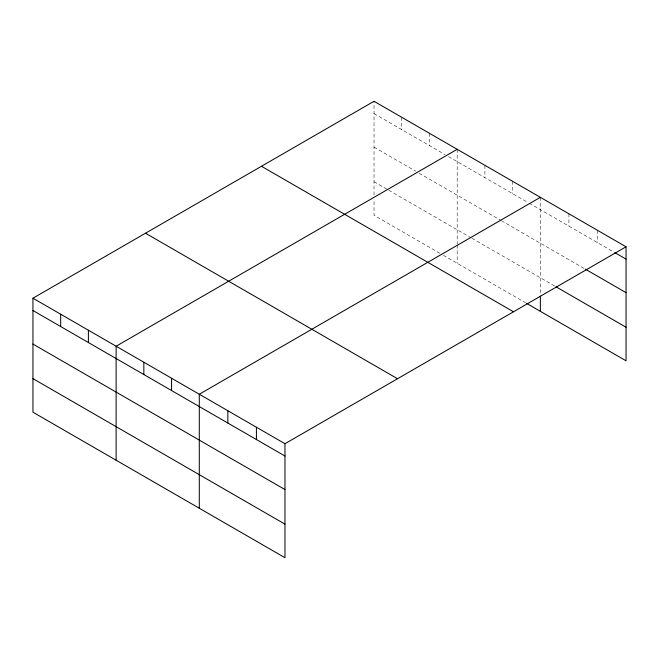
<?xml version="1.0" encoding="UTF-8"?>
<svg xmlns="http://www.w3.org/2000/svg" width="659" height="659" viewBox="0 0 659 659"><rect width="100%" height="100%" fill="white"/><g stroke="black" fill="none" stroke-linecap="round" stroke-linejoin="round"><path stroke-width="0.49" stroke-dasharray="3.29 2.47" d="M374.024 194.949L374.024 101.288M374.024 113.603L445.064 154.618M448.532 156.62L528.23 202.634M529.095 203.137L613.933 252.117M374.024 147.155L415.607 171.167M419.075 173.169L500.511 220.18M501.375 220.683L584.5 268.674M374.024 181.727L387.887 189.734M388.752 190.237L471.053 237.751M471.918 238.253L555.076 286.261M439.866 253.295L374.024 215.287L374.024 199.018M443.334 255.297L525.635 302.819M597.491 230.312L597.491 242.619M568.923 213.821L568.923 226.128M540.364 197.329L540.364 295.051M512.636 181.324L512.636 193.631M484.917 165.318L484.917 177.625M457.189 149.313L457.189 243.978M457.189 245L457.189 263.303M429.47 133.307L429.47 145.614M401.743 117.302L401.743 129.609"/><path stroke-width="0.99" d="M626.05 246.796L374.024 101.288L32.95 298.206L32.95 412.204L284.976 557.712L284.976 443.713L626.05 246.796L626.05 360.794L526.5 303.313M457.189 149.313L116.116 346.222L116.116 460.221M540.364 197.329L199.29 394.247L199.29 508.237M614.798 252.611L626.05 259.111M585.373 269.177L626.05 292.662M555.941 286.756L626.05 327.235M261.466 166.274L513.493 311.781M145.507 233.228L397.534 378.736M32.95 298.206L284.976 443.713M32.95 310.521L284.976 456.028M32.95 344.072L284.976 489.579M32.95 378.645L284.976 524.152M540.364 296.064L540.364 311.32M256.417 427.221L256.417 439.537M227.849 410.73L227.849 423.045M171.562 378.241L171.562 390.548M143.843 362.228L143.843 374.543M88.397 330.217L88.397 342.532M60.669 314.211L60.669 326.526"/></g></svg>
